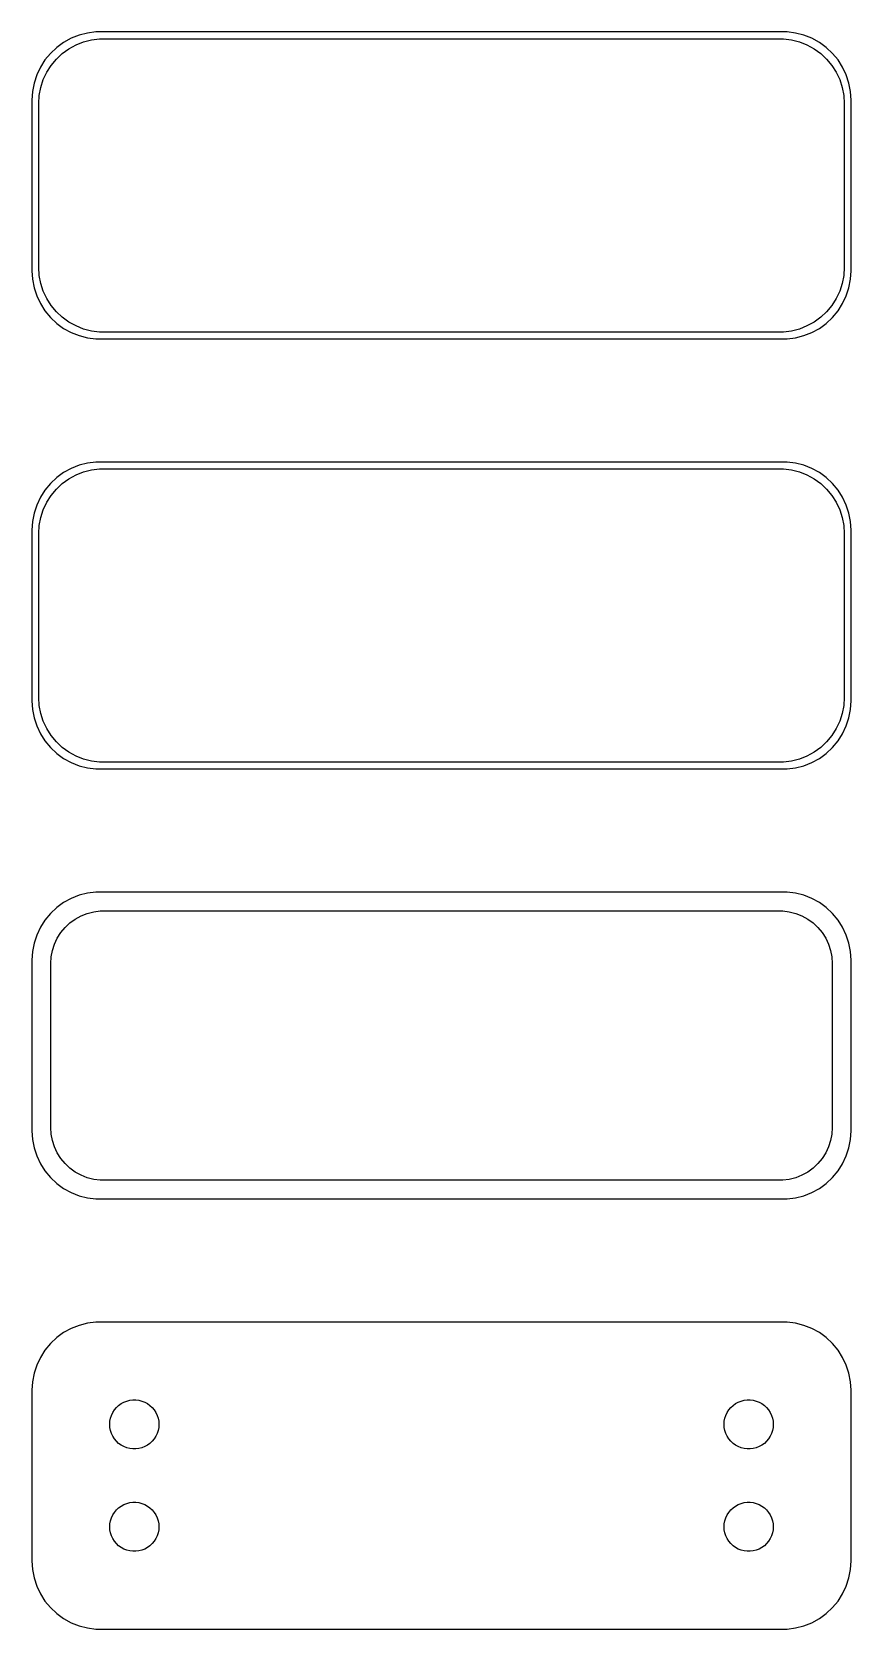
# Model space of a CAD drawing. Header units: metres. Extents: x -30 to 30, y 83 to 200.
import ezdxf

# ---------------------------------------------------------------- set-up
doc = ezdxf.new("R2010")
doc.units = ezdxf.units.M

msp = doc.modelspace()

# ---------------------------------------------------------------- linework, layer by layer
for p, q in [((-25.9369, 200.161), (-26.5451, 200.005)), ((-25.3139, 200.24), (-25.9369, 200.161)), ((25.3139, 200.24), (-25.3139, 200.24)), ((25.9369, 200.161), (25.3139, 200.24)), ((26.5451, 200.005), (25.9369, 200.161)), ((-28.1871, 199.103), (-28.6448, 198.673)), ((-27.6791, 199.472), (-28.1871, 199.103)), ((-27.7778, 198.66), (-27.2952, 199.011)), ((-27.1289, 199.774), (-27.6791, 199.472)), ((-27.2952, 199.011), (-26.7724, 199.298)), ((-26.5451, 200.005), (-27.1289, 199.774)), ((-26.7724, 199.298), (-26.2178, 199.518)), ((-26.2178, 199.518), (-25.6401, 199.666)), ((-25.6401, 199.666), (-25.0482, 199.741)), ((-25.0482, 199.741), (25.0482, 199.741)), ((25.0482, 199.741), (25.6401, 199.666)), ((25.6401, 199.666), (26.2178, 199.518)), ((26.2178, 199.518), (26.7724, 199.298)), ((27.1289, 199.774), (26.5451, 200.005)), ((26.7724, 199.298), (27.2952, 199.011)), ((27.6791, 199.472), (27.1289, 199.774)), ((27.2952, 199.011), (27.7778, 198.66)), ((28.1871, 199.103), (27.6791, 199.472)), ((28.6448, 198.673), (28.1871, 199.103)), ((-29.0451, 198.189), (-29.3815, 197.659)), ((-28.6448, 198.673), (-29.0451, 198.189)), ((-28.9124, 197.288), (-28.5928, 197.792)), ((-28.5928, 197.792), (-28.2126, 198.252)), ((-28.2126, 198.252), (-27.7778, 198.66)), ((27.7778, 198.66), (28.2126, 198.252)), ((28.2126, 198.252), (28.5928, 197.792)), ((28.5928, 197.792), (28.9124, 197.288)), ((29.0451, 198.189), (28.6448, 198.673)), ((29.3815, 197.659), (29.0451, 198.189)), ((-29.6489, 197.091), (-29.8429, 196.493)), ((-29.3815, 197.659), (-29.6489, 197.091)), ((-29.3508, 196.181), (-29.1664, 196.749)), ((-29.1664, 196.749), (-28.9124, 197.288)), ((28.9124, 197.288), (29.1664, 196.749)), ((29.1664, 196.749), (29.3508, 196.181)), ((29.6489, 197.091), (29.3815, 197.659)), ((29.8429, 196.493), (29.6489, 197.091)), ((-29.9606, 195.877), (-30, 195.25)), ((-29.8429, 196.493), (-29.9606, 195.877)), ((-29.5, 195), (-29.4625, 195.595)), ((-29.4625, 195.595), (-29.3508, 196.181)), ((29.3508, 196.181), (29.4625, 195.595)), ((29.4625, 195.595), (29.5, 195)), ((29.9606, 195.877), (29.8429, 196.493)), ((30, 195.25), (29.9606, 195.877)), ((-30, 195.25), (-30, 182.75)), ((-29.5, 183), (-29.5, 195)), ((29.5, 195), (29.5, 183)), ((30, 182.75), (30, 195.25)), ((-30, 182.75), (-29.9606, 182.123)), ((-29.4625, 182.405), (-29.5, 183)), ((29.5, 183), (29.4625, 182.405)), ((29.9606, 182.123), (30, 182.75)), ((-29.9606, 182.123), (-29.8429, 181.507)), ((-29.8429, 181.507), (-29.6489, 180.909)), ((-29.3508, 181.819), (-29.4625, 182.405)), ((-29.1664, 181.251), (-29.3508, 181.819)), ((29.3508, 181.819), (29.1664, 181.251)), ((29.4625, 182.405), (29.3508, 181.819)), ((29.6489, 180.909), (29.8429, 181.507)), ((29.8429, 181.507), (29.9606, 182.123)), ((-29.6489, 180.909), (-29.3815, 180.341)), ((-29.3815, 180.341), (-29.0451, 179.811)), ((-28.9124, 180.712), (-29.1664, 181.251)), ((-28.5928, 180.208), (-28.9124, 180.712)), ((-28.2126, 179.748), (-28.5928, 180.208)), ((28.5928, 180.208), (28.2126, 179.748)), ((28.9124, 180.712), (28.5928, 180.208)), ((29.1664, 181.251), (28.9124, 180.712)), ((29.0451, 179.811), (29.3815, 180.341)), ((29.3815, 180.341), (29.6489, 180.909)), ((-29.0451, 179.811), (-28.6448, 179.327)), ((-28.6448, 179.327), (-28.1871, 178.897)), ((-27.7778, 179.34), (-28.2126, 179.748)), ((-27.2952, 178.989), (-27.7778, 179.34)), ((-26.7724, 178.702), (-27.2952, 178.989)), ((27.2952, 178.989), (26.7724, 178.702)), ((27.7778, 179.34), (27.2952, 178.989)), ((28.2126, 179.748), (27.7778, 179.34)), ((28.1871, 178.897), (28.6448, 179.327)), ((28.6448, 179.327), (29.0451, 179.811)), ((-28.1871, 178.897), (-27.6791, 178.528)), ((-27.6791, 178.528), (-27.1289, 178.226)), ((-27.1289, 178.226), (-26.5451, 177.995)), ((-26.2178, 178.482), (-26.7724, 178.702)), ((-26.5451, 177.995), (-25.9369, 177.839)), ((-25.6401, 178.334), (-26.2178, 178.482)), ((-25.9369, 177.839), (-25.3139, 177.76)), ((-25.0482, 178.259), (-25.6401, 178.334)), ((25.0482, 178.259), (-25.0482, 178.259)), ((25.6401, 178.334), (25.0482, 178.259)), ((25.3139, 177.76), (25.9369, 177.839)), ((26.2178, 178.482), (25.6401, 178.334)), ((25.9369, 177.839), (26.5451, 177.995)), ((26.7724, 178.702), (26.2178, 178.482)), ((26.5451, 177.995), (27.1289, 178.226)), ((27.1289, 178.226), (27.6791, 178.528)), ((27.6791, 178.528), (28.1871, 178.897)), ((-25.3139, 177.76), (25.3139, 177.76)), ((-26.5451, 168.505), (-27.1289, 168.274)), ((-25.9369, 168.661), (-26.5451, 168.505)), ((-25.3139, 168.74), (-25.9369, 168.661)), ((25.3139, 168.74), (-25.3139, 168.74)), ((25.9369, 168.661), (25.3139, 168.74)), ((26.5451, 168.505), (25.9369, 168.661)), ((27.1289, 168.274), (26.5451, 168.505)), ((-28.1871, 167.603), (-28.6448, 167.173)), ((-27.6791, 167.972), (-28.1871, 167.603)), ((-27.7778, 167.16), (-27.2952, 167.511)), ((-27.1289, 168.274), (-27.6791, 167.972)), ((-27.2952, 167.511), (-26.7724, 167.798)), ((-26.7724, 167.798), (-26.2178, 168.018)), ((-26.2178, 168.018), (-25.6401, 168.166)), ((-25.6401, 168.166), (-25.0482, 168.241)), ((-25.0482, 168.241), (25.0482, 168.241)), ((25.0482, 168.241), (25.6401, 168.166)), ((25.6401, 168.166), (26.2178, 168.018)), ((26.2178, 168.018), (26.7724, 167.798)), ((26.7724, 167.798), (27.2952, 167.511)), ((27.6791, 167.972), (27.1289, 168.274)), ((27.2952, 167.511), (27.7778, 167.16)), ((28.1871, 167.603), (27.6791, 167.972)), ((28.6448, 167.173), (28.1871, 167.603)), ((-29.3815, 166.159), (-29.6489, 165.591)), ((-29.0451, 166.689), (-29.3815, 166.159)), ((-28.6448, 167.173), (-29.0451, 166.689)), ((-28.9124, 165.788), (-28.5928, 166.292)), ((-28.5928, 166.292), (-28.2126, 166.752)), ((-28.2126, 166.752), (-27.7778, 167.16)), ((27.7778, 167.16), (28.2126, 166.752)), ((28.2126, 166.752), (28.5928, 166.292)), ((28.5928, 166.292), (28.9124, 165.788)), ((29.0451, 166.689), (28.6448, 167.173)), ((29.3815, 166.159), (29.0451, 166.689)), ((29.6489, 165.591), (29.3815, 166.159)), ((-29.8429, 164.993), (-29.9606, 164.377)), ((-29.6489, 165.591), (-29.8429, 164.993)), ((-29.3508, 164.681), (-29.1664, 165.249)), ((-29.1664, 165.249), (-28.9124, 165.788)), ((28.9124, 165.788), (29.1664, 165.249)), ((29.1664, 165.249), (29.3508, 164.681)), ((29.8429, 164.993), (29.6489, 165.591)), ((29.9606, 164.377), (29.8429, 164.993)), ((-29.9606, 164.377), (-30, 163.75)), ((-29.5, 163.5), (-29.4625, 164.095)), ((-29.4625, 164.095), (-29.3508, 164.681)), ((29.3508, 164.681), (29.4625, 164.095)), ((29.4625, 164.095), (29.5, 163.5)), ((30, 163.75), (29.9606, 164.377)), ((-30, 163.75), (-30, 151.25)), ((-29.5, 151.5), (-29.5, 163.5)), ((29.5, 163.5), (29.5, 151.5)), ((30, 151.25), (30, 163.75)), ((-30, 151.25), (-29.9606, 150.623)), ((-29.4625, 150.905), (-29.5, 151.5)), ((-29.3508, 150.319), (-29.4625, 150.905)), ((29.4625, 150.905), (29.3508, 150.319)), ((29.5, 151.5), (29.4625, 150.905)), ((29.9606, 150.623), (30, 151.25)), ((-29.9606, 150.623), (-29.8429, 150.007)), ((-29.8429, 150.007), (-29.6489, 149.409)), ((-29.1664, 149.751), (-29.3508, 150.319)), ((-28.9124, 149.212), (-29.1664, 149.751)), ((29.1664, 149.751), (28.9124, 149.212)), ((29.3508, 150.319), (29.1664, 149.751)), ((29.6489, 149.409), (29.8429, 150.007)), ((29.8429, 150.007), (29.9606, 150.623)), ((-29.6489, 149.409), (-29.3815, 148.841)), ((-29.3815, 148.841), (-29.0451, 148.311)), ((-28.5928, 148.708), (-28.9124, 149.212)), ((-28.2126, 148.248), (-28.5928, 148.708)), ((28.5928, 148.708), (28.2126, 148.248)), ((28.9124, 149.212), (28.5928, 148.708)), ((29.0451, 148.311), (29.3815, 148.841)), ((29.3815, 148.841), (29.6489, 149.409)), ((-29.0451, 148.311), (-28.6448, 147.827)), ((-28.6448, 147.827), (-28.1871, 147.397)), ((-27.7778, 147.84), (-28.2126, 148.248)), ((-28.1871, 147.397), (-27.6791, 147.028)), ((-27.2952, 147.489), (-27.7778, 147.84)), ((-26.7724, 147.202), (-27.2952, 147.489)), ((27.2952, 147.489), (26.7724, 147.202)), ((27.7778, 147.84), (27.2952, 147.489)), ((27.6791, 147.028), (28.1871, 147.397)), ((28.2126, 148.248), (27.7778, 147.84)), ((28.1871, 147.397), (28.6448, 147.827)), ((28.6448, 147.827), (29.0451, 148.311)), ((-27.6791, 147.028), (-27.1289, 146.726)), ((-27.1289, 146.726), (-26.5451, 146.495)), ((-26.2178, 146.982), (-26.7724, 147.202)), ((-26.5451, 146.495), (-25.9369, 146.339)), ((-25.6401, 146.834), (-26.2178, 146.982)), ((-25.9369, 146.339), (-25.3139, 146.26)), ((-25.0482, 146.759), (-25.6401, 146.834)), ((-25.3139, 146.26), (25.3139, 146.26)), ((25.0482, 146.759), (-25.0482, 146.759)), ((25.6401, 146.834), (25.0482, 146.759)), ((25.3139, 146.26), (25.9369, 146.339)), ((26.2178, 146.982), (25.6401, 146.834)), ((25.9369, 146.339), (26.5451, 146.495)), ((26.7724, 147.202), (26.2178, 146.982)), ((26.5451, 146.495), (27.1289, 146.726)), ((27.1289, 146.726), (27.6791, 147.028)), ((-26.5451, 137.005), (-27.1289, 136.774)), ((-25.9369, 137.161), (-26.5451, 137.005)), ((-25.3139, 137.24), (-25.9369, 137.161)), ((25.3139, 137.24), (-25.3139, 137.24)), ((25.9369, 137.161), (25.3139, 137.24)), ((26.5451, 137.005), (25.9369, 137.161)), ((27.1289, 136.774), (26.5451, 137.005)), ((-28.1871, 136.103), (-28.6448, 135.673)), ((-27.6791, 136.472), (-28.1871, 136.103)), ((-27.1289, 136.774), (-27.6791, 136.472)), ((-25.9457, 135.68), (-25.4751, 135.801)), ((-25.4751, 135.801), (-24.993, 135.862)), ((-24.993, 135.862), (24.993, 135.862)), ((24.993, 135.862), (25.4751, 135.801)), ((25.4751, 135.801), (25.9457, 135.68)), ((27.6791, 136.472), (27.1289, 136.774)), ((28.1871, 136.103), (27.6791, 136.472)), ((28.6448, 135.673), (28.1871, 136.103)), ((-29.3815, 134.659), (-29.6489, 134.091)), ((-29.0451, 135.189), (-29.3815, 134.659)), ((-28.6448, 135.673), (-29.0451, 135.189)), ((-27.8805, 134.274), (-27.5707, 134.649)), ((-27.5707, 134.649), (-27.2165, 134.981)), ((-27.2165, 134.981), (-26.8234, 135.267)), ((-26.8234, 135.267), (-26.3975, 135.501)), ((-26.3975, 135.501), (-25.9457, 135.68)), ((25.9457, 135.68), (26.3975, 135.501)), ((26.3975, 135.501), (26.8234, 135.267)), ((26.8234, 135.267), (27.2165, 134.981)), ((27.2165, 134.981), (27.5707, 134.649)), ((27.5707, 134.649), (27.8805, 134.274)), ((29.0451, 135.189), (28.6448, 135.673)), ((29.3815, 134.659), (29.0451, 135.189)), ((29.6489, 134.091), (29.3815, 134.659)), ((-29.8429, 133.493), (-29.9606, 132.877)), ((-29.6489, 134.091), (-29.8429, 133.493)), ((-28.4979, 132.962), (-28.3477, 133.424)), ((-28.3477, 133.424), (-28.1408, 133.864)), ((-28.1408, 133.864), (-27.8805, 134.274)), ((27.8805, 134.274), (28.1408, 133.864)), ((28.1408, 133.864), (28.3477, 133.424)), ((28.3477, 133.424), (28.4979, 132.962)), ((29.8429, 133.493), (29.6489, 134.091)), ((29.9606, 132.877), (29.8429, 133.493)), ((-29.9606, 132.877), (-30, 132.25)), ((-30, 132.25), (-30, 119.75)), ((-28.6195, 132), (-28.589, 132.485)), ((-28.589, 132.485), (-28.4979, 132.962)), ((28.4979, 132.962), (28.589, 132.485)), ((28.589, 132.485), (28.6195, 132)), ((30, 132.25), (29.9606, 132.877)), ((30, 119.75), (30, 132.25)), ((-28.6195, 120), (-28.6195, 132)), ((28.6195, 132), (28.6195, 120)), ((-30, 119.75), (-29.9606, 119.123)), ((-28.589, 119.515), (-28.6195, 120)), ((-28.4979, 119.038), (-28.589, 119.515)), ((28.589, 119.515), (28.4979, 119.038)), ((28.6195, 120), (28.589, 119.515)), ((29.9606, 119.123), (30, 119.75)), ((-29.9606, 119.123), (-29.8429, 118.507)), ((-29.8429, 118.507), (-29.6489, 117.909)), ((-28.3477, 118.576), (-28.4979, 119.038)), ((-28.1408, 118.136), (-28.3477, 118.576)), ((28.3477, 118.576), (28.1408, 118.136)), ((28.4979, 119.038), (28.3477, 118.576)), ((29.6489, 117.909), (29.8429, 118.507)), ((29.8429, 118.507), (29.9606, 119.123)), ((-29.6489, 117.909), (-29.3815, 117.341)), ((-29.3815, 117.341), (-29.0451, 116.811)), ((-27.8805, 117.726), (-28.1408, 118.136)), ((-27.5707, 117.351), (-27.8805, 117.726)), ((-27.2165, 117.019), (-27.5707, 117.351)), ((-26.8234, 116.733), (-27.2165, 117.019)), ((27.2165, 117.019), (26.8234, 116.733)), ((27.5707, 117.351), (27.2165, 117.019)), ((27.8805, 117.726), (27.5707, 117.351)), ((28.1408, 118.136), (27.8805, 117.726)), ((29.0451, 116.811), (29.3815, 117.341)), ((29.3815, 117.341), (29.6489, 117.909)), ((-29.0451, 116.811), (-28.6448, 116.327)), ((-28.6448, 116.327), (-28.1871, 115.897)), ((-28.1871, 115.897), (-27.6791, 115.528)), ((-26.3975, 116.499), (-26.8234, 116.733)), ((-25.9457, 116.32), (-26.3975, 116.499)), ((-25.4751, 116.199), (-25.9457, 116.32)), ((-24.993, 116.138), (-25.4751, 116.199)), ((24.993, 116.138), (-24.993, 116.138)), ((25.4751, 116.199), (24.993, 116.138)), ((25.9457, 116.32), (25.4751, 116.199)), ((26.3975, 116.499), (25.9457, 116.32)), ((26.8234, 116.733), (26.3975, 116.499)), ((27.6791, 115.528), (28.1871, 115.897)), ((28.1871, 115.897), (28.6448, 116.327)), ((28.6448, 116.327), (29.0451, 116.811)), ((-27.6791, 115.528), (-27.1289, 115.226)), ((-27.1289, 115.226), (-26.5451, 114.995)), ((-26.5451, 114.995), (-25.9369, 114.839)), ((-25.9369, 114.839), (-25.3139, 114.76)), ((-25.3139, 114.76), (25.3139, 114.76)), ((25.3139, 114.76), (25.9369, 114.839)), ((25.9369, 114.839), (26.5451, 114.995)), ((26.5451, 114.995), (27.1289, 115.226)), ((27.1289, 115.226), (27.6791, 115.528)), ((-26.5451, 105.505), (-27.1289, 105.274)), ((-25.9369, 105.661), (-26.5451, 105.505)), ((-25.3139, 105.74), (-25.9369, 105.661)), ((25.3139, 105.74), (-25.3139, 105.74)), ((25.9369, 105.661), (25.3139, 105.74)), ((26.5451, 105.505), (25.9369, 105.661)), ((27.1289, 105.274), (26.5451, 105.505)), ((-28.6448, 104.173), (-29.0451, 103.689)), ((-28.1871, 104.603), (-28.6448, 104.173)), ((-27.6791, 104.972), (-28.1871, 104.603)), ((-27.1289, 105.274), (-27.6791, 104.972)), ((27.6791, 104.972), (27.1289, 105.274)), ((28.1871, 104.603), (27.6791, 104.972)), ((28.6448, 104.173), (28.1871, 104.603)), ((29.0451, 103.689), (28.6448, 104.173)), ((-29.3815, 103.159), (-29.6489, 102.591)), ((-29.0451, 103.689), (-29.3815, 103.159)), ((29.3815, 103.159), (29.0451, 103.689)), ((29.6489, 102.591), (29.3815, 103.159)), ((-29.8429, 101.993), (-29.9606, 101.377)), ((-29.6489, 102.591), (-29.8429, 101.993)), ((29.8429, 101.993), (29.6489, 102.591)), ((29.9606, 101.377), (29.8429, 101.993)), ((-29.9606, 101.377), (-30, 100.75)), ((-30, 100.75), (-30, 88.25)), ((30, 100.75), (29.9606, 101.377)), ((30, 88.25), (30, 100.75)), ((-23.9562, 99.308), (-23.8121, 99.4822)), ((-23.8121, 99.4822), (-23.6474, 99.6369)), ((-23.6474, 99.6369), (-23.4645, 99.7698)), ((-23.4645, 99.7698), (-23.2664, 99.8787)), ((-23.2664, 99.8787), (-23.0562, 99.9619)), ((-23.0562, 99.9619), (-22.8373, 100.018)), ((-22.8373, 100.018), (-22.613, 100.046)), ((-22.613, 100.046), (-22.387, 100.046)), ((-22.387, 100.046), (-22.1627, 100.018)), ((-22.1627, 100.018), (-21.9438, 99.9619)), ((-21.9438, 99.9619), (-21.7336, 99.8787)), ((-21.7336, 99.8787), (-21.5355, 99.7698)), ((-21.5355, 99.7698), (-21.3526, 99.6369)), ((-21.3526, 99.6369), (-21.1879, 99.4822)), ((-21.1879, 99.4822), (-21.0438, 99.308)), ((21.0438, 99.308), (21.1879, 99.4822)), ((21.1879, 99.4822), (21.3526, 99.6369)), ((21.3526, 99.6369), (21.5355, 99.7698)), ((21.5355, 99.7698), (21.7336, 99.8787)), ((21.7336, 99.8787), (21.9438, 99.9619)), ((21.9438, 99.9619), (22.1627, 100.018)), ((22.1627, 100.018), (22.387, 100.046)), ((22.387, 100.046), (22.613, 100.046)), ((22.613, 100.046), (22.8373, 100.018)), ((22.8373, 100.018), (23.0562, 99.9619)), ((23.0562, 99.9619), (23.2664, 99.8787)), ((23.2664, 99.8787), (23.4645, 99.7698)), ((23.4645, 99.7698), (23.6474, 99.6369)), ((23.6474, 99.6369), (23.8121, 99.4822)), ((23.8121, 99.4822), (23.9562, 99.308)), ((-24.3, 98.25), (-24.2858, 98.4756)), ((-24.2858, 98.4756), (-24.2434, 98.6976)), ((-24.2434, 98.6976), (-24.1736, 98.9126)), ((-24.1736, 98.9126), (-24.0773, 99.1171)), ((-24.0773, 99.1171), (-23.9562, 99.308)), ((-21.0438, 99.308), (-20.9226, 99.1171)), ((-20.9226, 99.1171), (-20.8264, 98.9126)), ((-20.8264, 98.9126), (-20.7565, 98.6976)), ((-20.7565, 98.6976), (-20.7142, 98.4756)), ((-20.7142, 98.4756), (-20.7, 98.25)), ((20.7, 98.25), (20.7142, 98.4756)), ((20.7142, 98.4756), (20.7565, 98.6976)), ((20.7565, 98.6976), (20.8264, 98.9126)), ((20.8264, 98.9126), (20.9226, 99.1171)), ((20.9226, 99.1171), (21.0438, 99.308)), ((23.9562, 99.308), (24.0773, 99.1171)), ((24.0773, 99.1171), (24.1736, 98.9126)), ((24.1736, 98.9126), (24.2434, 98.6976)), ((24.2434, 98.6976), (24.2858, 98.4756)), ((24.2858, 98.4756), (24.3, 98.25)), ((-24.2858, 98.0244), (-24.3, 98.25)), ((-24.2434, 97.8024), (-24.2858, 98.0244)), ((-24.1736, 97.5874), (-24.2434, 97.8024)), ((-24.0773, 97.3828), (-24.1736, 97.5874)), ((-23.9562, 97.192), (-24.0773, 97.3828)), ((-23.8121, 97.0178), (-23.9562, 97.192)), ((-21.0438, 97.192), (-21.1879, 97.0178)), ((-20.9226, 97.3828), (-21.0438, 97.192)), ((-20.8264, 97.5874), (-20.9226, 97.3828)), ((-20.7565, 97.8024), (-20.8264, 97.5874)), ((-20.7142, 98.0244), (-20.7565, 97.8024)), ((-20.7, 98.25), (-20.7142, 98.0244)), ((20.7142, 98.0244), (20.7, 98.25)), ((20.7565, 97.8024), (20.7142, 98.0244)), ((20.8264, 97.5874), (20.7565, 97.8024)), ((20.9226, 97.3828), (20.8264, 97.5874)), ((21.0438, 97.192), (20.9226, 97.3828)), ((21.1879, 97.0178), (21.0438, 97.192)), ((23.9562, 97.192), (23.8121, 97.0178)), ((24.0773, 97.3828), (23.9562, 97.192)), ((24.1736, 97.5874), (24.0773, 97.3828)), ((24.2434, 97.8024), (24.1736, 97.5874)), ((24.2858, 98.0244), (24.2434, 97.8024)), ((24.3, 98.25), (24.2858, 98.0244)), ((-23.6474, 96.8631), (-23.8121, 97.0178)), ((-23.4645, 96.7302), (-23.6474, 96.8631)), ((-23.2664, 96.6213), (-23.4645, 96.7302)), ((-23.0562, 96.5381), (-23.2664, 96.6213)), ((-22.8373, 96.4819), (-23.0562, 96.5381)), ((-22.613, 96.4536), (-22.8373, 96.4819)), ((-22.387, 96.4536), (-22.613, 96.4536)), ((-22.1627, 96.4819), (-22.387, 96.4536)), ((-21.9438, 96.5381), (-22.1627, 96.4819)), ((-21.7336, 96.6213), (-21.9438, 96.5381)), ((-21.5355, 96.7302), (-21.7336, 96.6213)), ((-21.3526, 96.8631), (-21.5355, 96.7302)), ((-21.1879, 97.0178), (-21.3526, 96.8631)), ((21.3526, 96.8631), (21.1879, 97.0178)), ((21.5355, 96.7302), (21.3526, 96.8631)), ((21.7336, 96.6213), (21.5355, 96.7302)), ((21.9438, 96.5381), (21.7336, 96.6213)), ((22.1627, 96.4819), (21.9438, 96.5381)), ((22.387, 96.4536), (22.1627, 96.4819)), ((22.613, 96.4536), (22.387, 96.4536)), ((22.8373, 96.4819), (22.613, 96.4536)), ((23.0562, 96.5381), (22.8373, 96.4819)), ((23.2664, 96.6213), (23.0562, 96.5381)), ((23.4645, 96.7302), (23.2664, 96.6213)), ((23.6474, 96.8631), (23.4645, 96.7302)), ((23.8121, 97.0178), (23.6474, 96.8631)), ((-23.2664, 92.3787), (-23.0562, 92.4619)), ((-23.0562, 92.4619), (-22.8373, 92.5181)), ((-22.8373, 92.5181), (-22.613, 92.5464)), ((-22.613, 92.5464), (-22.387, 92.5464)), ((-22.387, 92.5464), (-22.1627, 92.5181)), ((-22.1627, 92.5181), (-21.9438, 92.4619)), ((-21.9438, 92.4619), (-21.7336, 92.3787)), ((21.7336, 92.3787), (21.9438, 92.4619)), ((21.9438, 92.4619), (22.1627, 92.5181)), ((22.1627, 92.5181), (22.387, 92.5464)), ((22.387, 92.5464), (22.613, 92.5464)), ((22.613, 92.5464), (22.8373, 92.5181)), ((22.8373, 92.5181), (23.0562, 92.4619)), ((23.0562, 92.4619), (23.2664, 92.3787)), ((-24.2434, 91.1976), (-24.1736, 91.4126)), ((-24.1736, 91.4126), (-24.0773, 91.6172)), ((-24.0773, 91.6172), (-23.9562, 91.808)), ((-23.9562, 91.808), (-23.8121, 91.9822)), ((-23.8121, 91.9822), (-23.6474, 92.1369)), ((-23.6474, 92.1369), (-23.4645, 92.2698)), ((-23.4645, 92.2698), (-23.2664, 92.3787)), ((-21.7336, 92.3787), (-21.5355, 92.2698)), ((-21.5355, 92.2698), (-21.3526, 92.1369)), ((-21.3526, 92.1369), (-21.1879, 91.9822)), ((-21.1879, 91.9822), (-21.0438, 91.808)), ((-21.0438, 91.808), (-20.9226, 91.6172)), ((-20.9226, 91.6172), (-20.8264, 91.4126)), ((-20.8264, 91.4126), (-20.7565, 91.1976)), ((20.7565, 91.1976), (20.8264, 91.4126)), ((20.8264, 91.4126), (20.9226, 91.6172)), ((20.9226, 91.6172), (21.0438, 91.808)), ((21.0438, 91.808), (21.1879, 91.9822)), ((21.1879, 91.9822), (21.3526, 92.1369)), ((21.3526, 92.1369), (21.5355, 92.2698)), ((21.5355, 92.2698), (21.7336, 92.3787)), ((23.2664, 92.3787), (23.4645, 92.2698)), ((23.4645, 92.2698), (23.6474, 92.1369)), ((23.6474, 92.1369), (23.8121, 91.9822)), ((23.8121, 91.9822), (23.9562, 91.808)), ((23.9562, 91.808), (24.0773, 91.6172)), ((24.0773, 91.6172), (24.1736, 91.4126)), ((24.1736, 91.4126), (24.2434, 91.1976)), ((-24.3, 90.75), (-24.2858, 90.9756)), ((-24.2858, 90.5244), (-24.3, 90.75)), ((-24.2858, 90.9756), (-24.2434, 91.1976)), ((-24.2434, 90.3024), (-24.2858, 90.5244)), ((-24.1736, 90.0874), (-24.2434, 90.3024)), ((-24.0773, 89.8829), (-24.1736, 90.0874)), ((-20.8264, 90.0874), (-20.9226, 89.8829)), ((-20.7565, 90.3024), (-20.8264, 90.0874)), ((-20.7565, 91.1976), (-20.7142, 90.9756)), ((-20.7142, 90.5244), (-20.7565, 90.3024)), ((-20.7142, 90.9756), (-20.7, 90.75)), ((-20.7, 90.75), (-20.7142, 90.5244)), ((20.7, 90.75), (20.7142, 90.9756)), ((20.7142, 90.5244), (20.7, 90.75)), ((20.7142, 90.9756), (20.7565, 91.1976)), ((20.7565, 90.3024), (20.7142, 90.5244)), ((20.8264, 90.0874), (20.7565, 90.3024)), ((20.9226, 89.8829), (20.8264, 90.0874)), ((24.1736, 90.0874), (24.0773, 89.8829)), ((24.2434, 90.3024), (24.1736, 90.0874)), ((24.2434, 91.1976), (24.2858, 90.9756)), ((24.2858, 90.5244), (24.2434, 90.3024)), ((24.2858, 90.9756), (24.3, 90.75)), ((24.3, 90.75), (24.2858, 90.5244)), ((-23.9562, 89.692), (-24.0773, 89.8829)), ((-23.8121, 89.5178), (-23.9562, 89.692)), ((-23.6474, 89.3631), (-23.8121, 89.5178)), ((-23.4645, 89.2302), (-23.6474, 89.3631)), ((-23.2664, 89.1213), (-23.4645, 89.2302)), ((-23.0562, 89.0381), (-23.2664, 89.1213)), ((-22.8373, 88.9819), (-23.0562, 89.0381)), ((-22.613, 88.9536), (-22.8373, 88.9819)), ((-22.387, 88.9536), (-22.613, 88.9536)), ((-22.1627, 88.9819), (-22.387, 88.9536)), ((-21.9438, 89.0381), (-22.1627, 88.9819)), ((-21.7336, 89.1213), (-21.9438, 89.0381)), ((-21.5355, 89.2302), (-21.7336, 89.1213)), ((-21.3526, 89.3631), (-21.5355, 89.2302)), ((-21.1879, 89.5178), (-21.3526, 89.3631)), ((-21.0438, 89.692), (-21.1879, 89.5178)), ((-20.9226, 89.8829), (-21.0438, 89.692)), ((21.0438, 89.692), (20.9226, 89.8829)), ((21.1879, 89.5178), (21.0438, 89.692)), ((21.3526, 89.3631), (21.1879, 89.5178)), ((21.5355, 89.2302), (21.3526, 89.3631)), ((21.7336, 89.1213), (21.5355, 89.2302)), ((21.9438, 89.0381), (21.7336, 89.1213)), ((22.1627, 88.9819), (21.9438, 89.0381)), ((22.387, 88.9536), (22.1627, 88.9819)), ((22.613, 88.9536), (22.387, 88.9536)), ((22.8373, 88.9819), (22.613, 88.9536)), ((23.0562, 89.0381), (22.8373, 88.9819)), ((23.2664, 89.1213), (23.0562, 89.0381)), ((23.4645, 89.2302), (23.2664, 89.1213)), ((23.6474, 89.3631), (23.4645, 89.2302)), ((23.8121, 89.5178), (23.6474, 89.3631)), ((23.9562, 89.692), (23.8121, 89.5178)), ((24.0773, 89.8829), (23.9562, 89.692)), ((-30, 88.25), (-29.9606, 87.6233)), ((29.9606, 87.6233), (30, 88.25)), ((-29.9606, 87.6233), (-29.8429, 87.0066)), ((-29.8429, 87.0066), (-29.6489, 86.4094)), ((29.6489, 86.4094), (29.8429, 87.0066)), ((29.8429, 87.0066), (29.9606, 87.6233)), ((-29.6489, 86.4094), (-29.3815, 85.8412)), ((-29.3815, 85.8412), (-29.0451, 85.3111)), ((29.0451, 85.3111), (29.3815, 85.8412)), ((29.3815, 85.8412), (29.6489, 86.4094)), ((-29.0451, 85.3111), (-28.6448, 84.8273)), ((-28.6448, 84.8273), (-28.1871, 84.3974)), ((-28.1871, 84.3974), (-27.6791, 84.0284)), ((27.6791, 84.0284), (28.1871, 84.3974)), ((28.1871, 84.3974), (28.6448, 84.8273)), ((28.6448, 84.8273), (29.0451, 85.3111)), ((-27.6791, 84.0284), (-27.1289, 83.7259)), ((-27.1289, 83.7259), (-26.5451, 83.4947)), ((-26.5451, 83.4947), (-25.9369, 83.3386)), ((-25.9369, 83.3386), (-25.3139, 83.2599)), ((-25.3139, 83.2599), (25.3139, 83.2599)), ((25.3139, 83.2599), (25.9369, 83.3386)), ((25.9369, 83.3386), (26.5451, 83.4947)), ((26.5451, 83.4947), (27.1289, 83.7259)), ((27.1289, 83.7259), (27.6791, 84.0284))]:
    msp.add_line(p, q)

doc.saveas('drawing.dxf')
